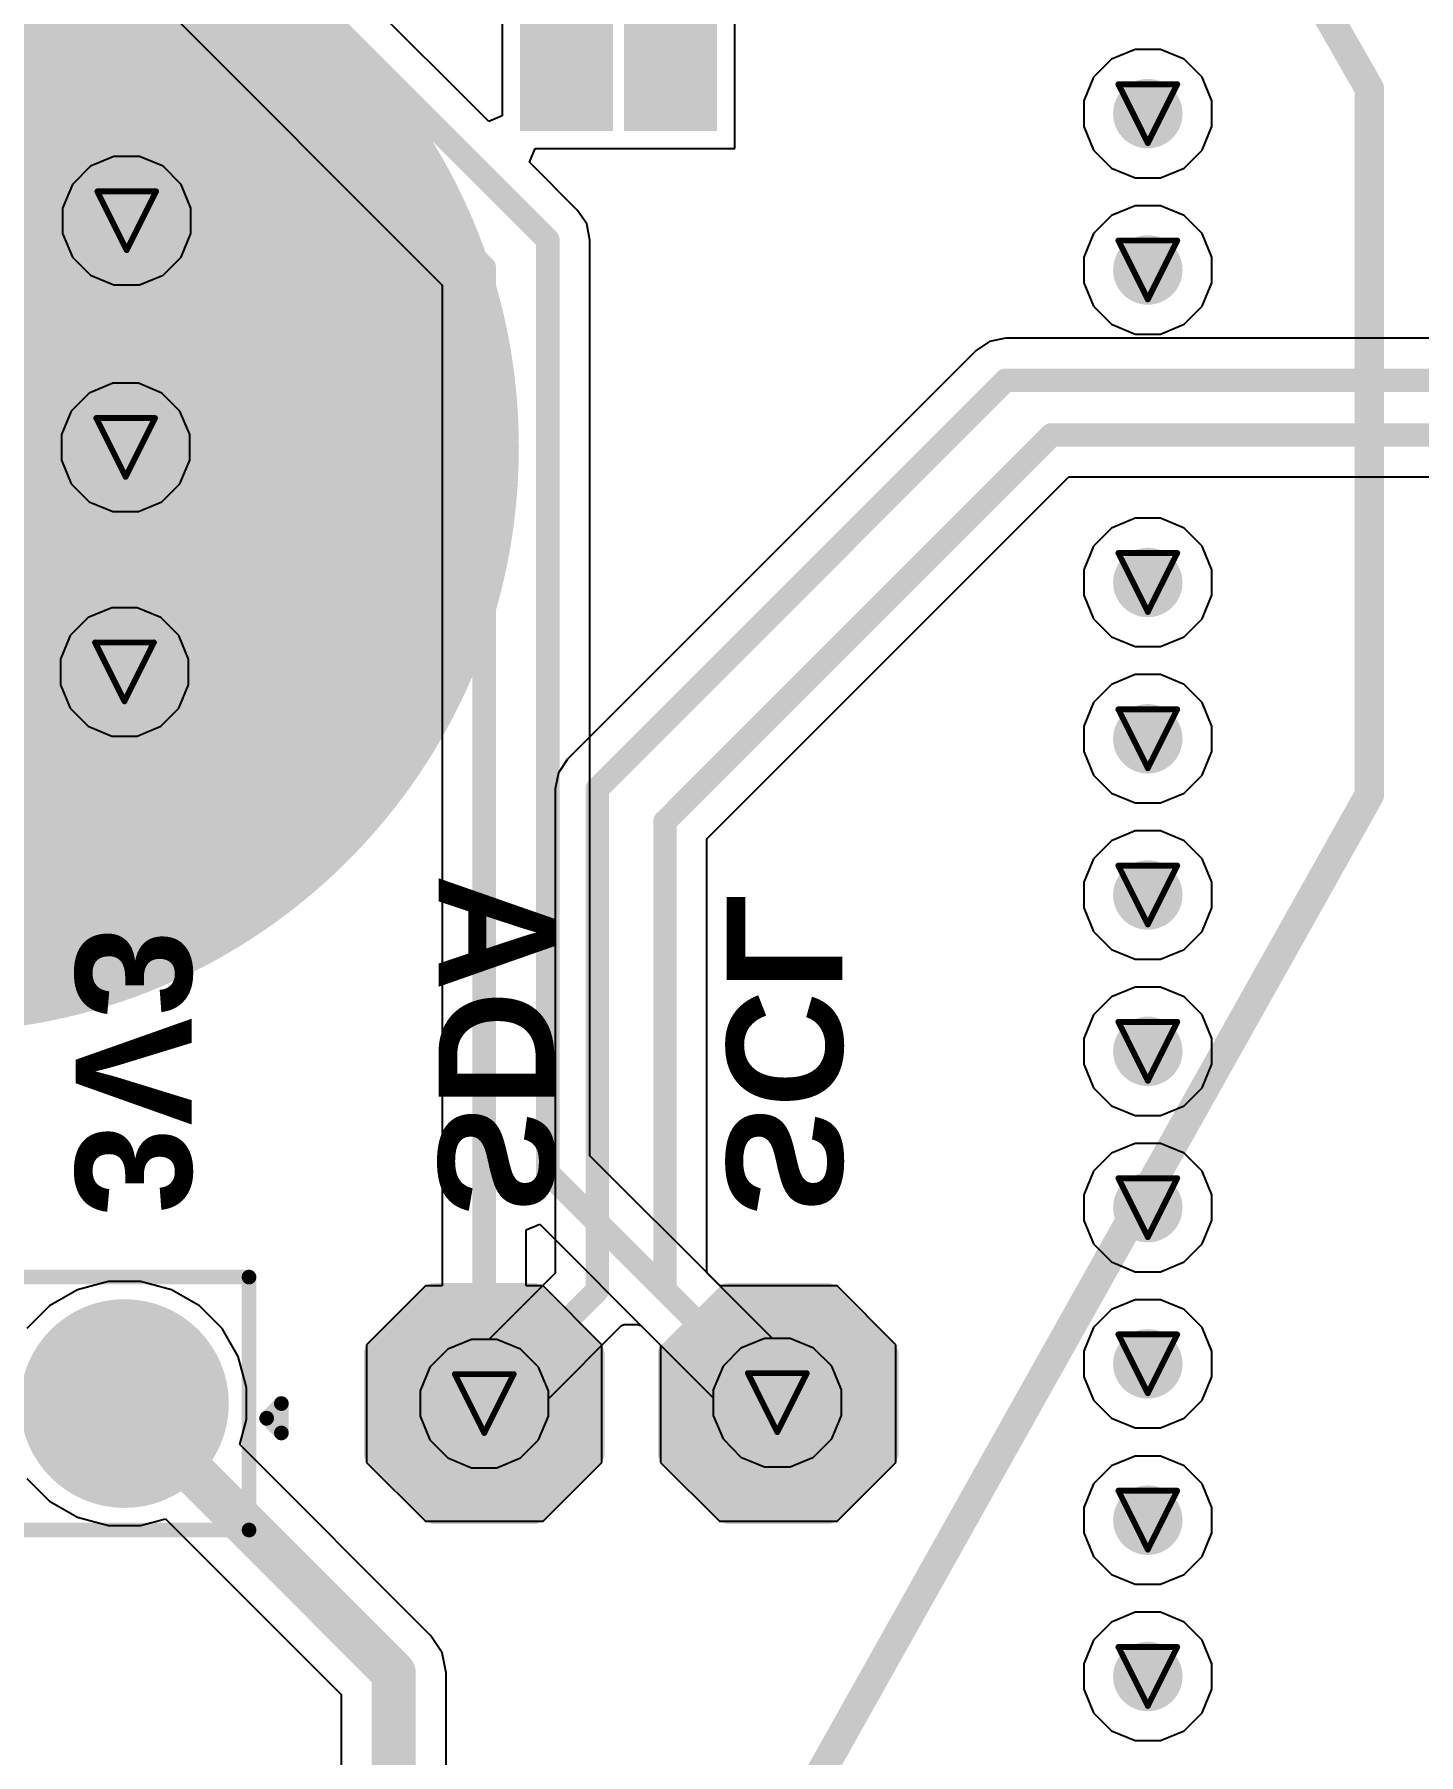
# Model space of a CAD drawing. Header units: inches. Extents: x -9 to 171, y -50 to 39.
# Drawn here: x 12.62 to 24.57, y -35.1 to -20.25 of the extents above; entities that cross this region are included whole.
import ezdxf

# ---------------------------------------------------------------- set-up
doc = ezdxf.new("R2010")
doc.units = ezdxf.units.IN
for name, color, linetype in [('Board Outline', 216, 'Continuous'), ('Bottom Layer', 5, 'Continuous'), ('Bottom Overlay', 54, 'Continuous'), ('Bottom Paste', 16, 'Continuous'), ('Bottom Solder', 6, 'Continuous'), ('Drill Drawing', 1, 'Continuous'), ('GND', 76, 'Continuous'), ('PWR', 16, 'Continuous'), ('Top Layer', 1, 'Continuous'), ('Top Overlay', 2, 'Continuous'), ('Top Solder', 216, 'Continuous'), ('Via Holes', 16, 'Continuous')]:
    doc.layers.add(name, color=color, linetype=linetype)
doc.styles.add('Arial_Bold', font='', dxfattribs={"height": 0.2})
doc.styles.get('Arial_Bold').set_extended_font_data('Arial', bold=True)

# ---------------------------------------------------------------- blocks, each defined once
blk = doc.blocks.new('MY_2477_02_2')
at = {"layer": 'Top Layer'}
h = blk.add_hatch(color=1, dxfattribs=at)
edge = h.paths.add_edge_path()
edge.add_arc((-0.2, 0.087), 5, 0, 360)
at = {"layer": 'Top Solder'}
h = blk.add_hatch(color=216, dxfattribs=at)
edge = h.paths.add_edge_path()
edge.add_arc((-0.2, 0.087), 5.051, 0, 360)
at = {"layer": 'Top Overlay', "const_width": 0.254}
for points in [[(-13, -6.812), (-3.2, -12.312)], [(12.5, -6.812), (2.9, -12.312)], [(-3.2, -12.312), (2.9, -12.312)]]:
    blk.add_lwpolyline(points, dxfattribs=at)
at = {"layer": 'Top Overlay', "const_width": 0.127}
for points in [[(-3.264, -12.312, 1), (-3.137, -12.312, 1)], [(-3.264, -12.312, 1), (-3.137, -12.312, 1)], [(2.836, -12.312, 1), (2.963, -12.312, 1)], [(2.836, -12.312, 1), (2.963, -12.312, 1)]]:
    blk.add_lwpolyline(points, format="xyb", close=True, dxfattribs=at)
blk = doc.blocks.new('MC_146__B_8')
at = {"layer": 'Bottom Layer'}
for points in [[(-3.75, 0.75), (-2.55, 0.75), (-2.55, 0.15), (-3.75, 0.15)], [(2.55, 0.75), (3.75, 0.75), (3.75, 0.15), (2.55, 0.15)], [(-3.75, -0.15), (-2.55, -0.15), (-2.55, -0.75), (-3.75, -0.75)], [(2.55, -0.15), (3.75, -0.15), (3.75, -0.75), (2.55, -0.75)]]:
    blk.add_hatch(color=5, dxfattribs=at).paths.add_polyline_path(points)
at = {"layer": 'Bottom Paste'}
for points in [[(-3.75, 0.75), (-2.55, 0.75), (-2.55, 0.15), (-3.75, 0.15)], [(2.55, 0.75), (3.75, 0.75), (3.75, 0.15), (2.55, 0.15)], [(-3.75, -0.15), (-2.55, -0.15), (-2.55, -0.75), (-3.75, -0.75)], [(2.55, -0.15), (3.75, -0.15), (3.75, -0.75), (2.55, -0.75)]]:
    blk.add_hatch(color=16, dxfattribs=at).paths.add_polyline_path(points)
at = {"layer": 'Bottom Solder'}
for points in [[(-3.852, 0.852), (-2.448, 0.852), (-2.448, 0.048), (-3.852, 0.048)], [(2.448, 0.852), (3.852, 0.852), (3.852, 0.048), (2.448, 0.048)], [(-3.852, -0.048), (-2.448, -0.048), (-2.448, -0.852), (-3.852, -0.852)], [(2.448, -0.048), (3.852, -0.048), (3.852, -0.852), (2.448, -0.852)]]:
    blk.add_hatch(color=6, dxfattribs=at).paths.add_polyline_path(points)
at = {"layer": 'Bottom Overlay', "const_width": 0.127}
for points in [[(2.311, 0.813), (-2.311, 0.813)], [(-3.886, 0.406), (-4.013, 0.533)], [(-4.013, 0.279), (-4.013, 0.533)], [(-4.013, 0.279), (-3.886, 0.406)], [(2.311, -0.813), (-2.311, -0.813)]]:
    blk.add_lwpolyline(points, dxfattribs=at)
at = {"layer": 'Bottom Overlay', "const_width": 0.0635}
for points in [[(-2.343, 0.813, 1), (-2.28, 0.813, 1)], [(2.28, 0.813, 1), (2.343, 0.813, 1)], [(-4.045, 0.533, 1), (-3.981, 0.533, 1)], [(-4.045, 0.533, 1), (-3.981, 0.533, 1)], [(-3.918, 0.406, 1), (-3.854, 0.406, 1)], [(-3.918, 0.406, 1), (-3.854, 0.406, 1)], [(-4.045, 0.279, 1), (-3.981, 0.279, 1)], [(-4.045, 0.279, 1), (-3.981, 0.279, 1)], [(-2.343, -0.813, 1), (-2.28, -0.813, 1)], [(2.28, -0.813, 1), (2.343, -0.813, 1)]]:
    blk.add_lwpolyline(points, format="xyb", close=True, dxfattribs=at)
blk = doc.blocks.new('T__________B_12')
at = {"layer": 'Bottom Layer'}
blk.add_hatch(color=5, dxfattribs=at).paths.add_polyline_path([(0.381, 0.762), (-0.381, 0.762), (-0.762, 0.381), (-0.762, -0.381), (-0.381, -0.762), (0.381, -0.762), (0.762, -0.381), (0.762, 0.381)])
at = {"layer": 'Bottom Paste'}
blk.add_hatch(color=16, dxfattribs=at).paths.add_polyline_path([(0.381, 0.762), (-0.381, 0.762), (-0.762, 0.381), (-0.762, -0.381), (-0.381, -0.762), (0.381, -0.762), (0.762, -0.381), (0.762, 0.381)])
at = {"layer": 'Bottom Solder'}
blk.add_hatch(color=6, dxfattribs=at).paths.add_polyline_path([(0.432, 0.864), (-0.432, 0.864), (-0.864, 0.432), (-0.864, -0.432), (-0.432, -0.864), (0.432, -0.864), (0.864, -0.432), (0.864, 0.432)])
at = {"layer": 'Bottom Overlay', "const_width": 0.2}
for points in [[(-0.94, 0.432), (-0.432, 0.94)], [(0.432, 0.94), (-0.432, 0.94)], [(0.94, 0.432), (0.432, 0.94)], [(-0.94, -0.432), (-0.94, 0.432)], [(0.94, -0.432), (0.94, 0.432)], [(-0.432, -0.94), (-0.94, -0.432)], [(0.432, -0.94), (0.94, -0.432)], [(0.432, -0.94), (-0.432, -0.94)]]:
    blk.add_lwpolyline(points, dxfattribs=at)
at = {"layer": 'Bottom Overlay', "const_width": 0.1}
for points in [[(-0.482, 0.94, 1), (-0.382, 0.94, 1)], [(-0.482, 0.94, 1), (-0.382, 0.94, 1)], [(0.382, 0.94, 1), (0.482, 0.94, 1)], [(0.382, 0.94, 1), (0.482, 0.94, 1)], [(-0.99, 0.432, 1), (-0.89, 0.432, 1)], [(-0.99, 0.432, 1), (-0.89, 0.432, 1)], [(0.89, 0.432, 1), (0.99, 0.432, 1)], [(0.89, 0.432, 1), (0.99, 0.432, 1)], [(-0.99, -0.432, 1), (-0.89, -0.432, 1)], [(-0.99, -0.432, 1), (-0.89, -0.432, 1)], [(0.89, -0.432, 1), (0.99, -0.432, 1)], [(0.89, -0.432, 1), (0.99, -0.432, 1)], [(-0.482, -0.94, 1), (-0.382, -0.94, 1)], [(-0.482, -0.94, 1), (-0.382, -0.94, 1)], [(0.382, -0.94, 1), (0.482, -0.94, 1)], [(0.382, -0.94, 1), (0.482, -0.94, 1)]]:
    blk.add_lwpolyline(points, format="xyb", close=True, dxfattribs=at)
blk = doc.blocks.new('T__________B_13')
at = {"layer": 'Bottom Layer'}
blk.add_hatch(color=5, dxfattribs=at).paths.add_polyline_path([(0.381, 0.762), (-0.381, 0.762), (-0.762, 0.381), (-0.762, -0.381), (-0.381, -0.762), (0.381, -0.762), (0.762, -0.381), (0.762, 0.381)])
at = {"layer": 'Bottom Paste'}
blk.add_hatch(color=16, dxfattribs=at).paths.add_polyline_path([(0.381, 0.762), (-0.381, 0.762), (-0.762, 0.381), (-0.762, -0.381), (-0.381, -0.762), (0.381, -0.762), (0.762, -0.381), (0.762, 0.381)])
at = {"layer": 'Bottom Solder'}
blk.add_hatch(color=6, dxfattribs=at).paths.add_polyline_path([(0.432, 0.864), (-0.432, 0.864), (-0.864, 0.432), (-0.864, -0.432), (-0.432, -0.864), (0.432, -0.864), (0.864, -0.432), (0.864, 0.432)])
at = {"layer": 'Bottom Overlay', "const_width": 0.2}
for points in [[(-0.94, 0.432), (-0.432, 0.94)], [(0.432, 0.94), (-0.432, 0.94)], [(0.94, 0.432), (0.432, 0.94)], [(-0.94, -0.432), (-0.94, 0.432)], [(0.94, -0.432), (0.94, 0.432)], [(-0.432, -0.94), (-0.94, -0.432)], [(0.432, -0.94), (0.94, -0.432)], [(0.432, -0.94), (-0.432, -0.94)]]:
    blk.add_lwpolyline(points, dxfattribs=at)
at = {"layer": 'Bottom Overlay', "const_width": 0.1}
for points in [[(-0.482, 0.94, 1), (-0.382, 0.94, 1)], [(-0.482, 0.94, 1), (-0.382, 0.94, 1)], [(0.382, 0.94, 1), (0.482, 0.94, 1)], [(0.382, 0.94, 1), (0.482, 0.94, 1)], [(-0.99, 0.432, 1), (-0.89, 0.432, 1)], [(-0.99, 0.432, 1), (-0.89, 0.432, 1)], [(0.89, 0.432, 1), (0.99, 0.432, 1)], [(0.89, 0.432, 1), (0.99, 0.432, 1)], [(-0.99, -0.432, 1), (-0.89, -0.432, 1)], [(-0.99, -0.432, 1), (-0.89, -0.432, 1)], [(0.89, -0.432, 1), (0.99, -0.432, 1)], [(0.89, -0.432, 1), (0.99, -0.432, 1)], [(-0.482, -0.94, 1), (-0.382, -0.94, 1)], [(-0.482, -0.94, 1), (-0.382, -0.94, 1)], [(0.382, -0.94, 1), (0.482, -0.94, 1)], [(0.382, -0.94, 1), (0.482, -0.94, 1)]]:
    blk.add_lwpolyline(points, format="xyb", close=True, dxfattribs=at)
blk = doc.blocks.new('P____4_P___B_19')
at = {"layer": 'Bottom Layer'}
h = blk.add_hatch(color=5, dxfattribs=at)
edge = h.paths.add_edge_path()
edge.add_arc((-3.75, 0), 0.8, 0, 360)
h = blk.add_hatch(color=5, dxfattribs=at)
edge = h.paths.add_edge_path()
edge.add_arc((-1.25, 0), 0.8, 0, 360)
h = blk.add_hatch(color=5, dxfattribs=at)
edge = h.paths.add_edge_path()
edge.add_arc((1.25, 0), 0.8, 0, 360)
h = blk.add_hatch(color=5, dxfattribs=at)
edge = h.paths.add_edge_path()
edge.add_arc((3.75, 0), 0.8, 0, 360)
at = {"layer": 'Bottom Paste'}
h = blk.add_hatch(color=16, dxfattribs=at)
edge = h.paths.add_edge_path()
edge.add_arc((-3.75, 0), 0.8, 0, 360)
h = blk.add_hatch(color=16, dxfattribs=at)
edge = h.paths.add_edge_path()
edge.add_arc((-1.25, 0), 0.8, 0, 360)
h = blk.add_hatch(color=16, dxfattribs=at)
edge = h.paths.add_edge_path()
edge.add_arc((1.25, 0), 0.8, 0, 360)
h = blk.add_hatch(color=16, dxfattribs=at)
edge = h.paths.add_edge_path()
edge.add_arc((3.75, 0), 0.8, 0, 360)
at = {"layer": 'Bottom Solder'}
h = blk.add_hatch(color=6, dxfattribs=at)
edge = h.paths.add_edge_path()
edge.add_arc((-3.75, 0), 0.9016, 0, 360)
h = blk.add_hatch(color=6, dxfattribs=at)
edge = h.paths.add_edge_path()
edge.add_arc((-1.25, 0), 0.9016, 0, 360)
h = blk.add_hatch(color=6, dxfattribs=at)
edge = h.paths.add_edge_path()
edge.add_arc((1.25, 0), 0.9016, 0, 360)
h = blk.add_hatch(color=6, dxfattribs=at)
edge = h.paths.add_edge_path()
edge.add_arc((3.75, 0), 0.9016, 0, 360)
at = {"layer": 'Bottom Overlay', "const_width": 0.127}
for points in [[(4.826, 1.0922), (-4.826, 1.0922)], [(-4.826, 1.0922), (-4.826, -1.0922)], [(4.826, 1.0922), (4.826, -1.0922)], [(-4.9784, 0.127), (-5.1054, 0.254)], [(-5.1054, 0.254), (-5.1054, 0)], [(-4.9784, 0.127), (-5.1054, 0)], [(4.826, -1.0922), (-4.826, -1.0922)]]:
    blk.add_lwpolyline(points, dxfattribs=at)
at = {"layer": 'Bottom Overlay', "const_width": 0.0635}
for points in [[(-4.85775, 1.0922, 1), (-4.79425, 1.0922, 1)], [(-4.85775, 1.0922, 1), (-4.79425, 1.0922, 1)], [(4.79425, 1.0922, 1), (4.85775, 1.0922, 1)], [(4.79425, 1.0922, 1), (4.85775, 1.0922, 1)], [(-5.13715, 0.254, 1), (-5.07365, 0.254, 1)], [(-5.13715, 0.254, 1), (-5.07365, 0.254, 1)], [(-5.01015, 0.127, 1), (-4.94665, 0.127, 1)], [(-5.01015, 0.127, 1), (-4.94665, 0.127, 1)], [(-5.13715, 0, 1), (-5.07365, 0, 1)], [(-5.13715, 0, 1), (-5.07365, 0, 1)], [(-4.85775, -1.0922, 1), (-4.79425, -1.0922, 1)], [(-4.85775, -1.0922, 1), (-4.79425, -1.0922, 1)], [(4.79425, -1.0922, 1), (4.85775, -1.0922, 1)], [(4.79425, -1.0922, 1), (4.85775, -1.0922, 1)]]:
    blk.add_lwpolyline(points, format="xyb", close=True, dxfattribs=at)

msp = doc.modelspace()

# ---------------------------------------------------------------- hatches: boundary and pattern name
at = {"layer": 'Bottom Layer'}
h = msp.add_hatch(color=5, dxfattribs=at)
edge = h.paths.add_edge_path()
edge.add_arc((22.235, -20.933), 0.3, 0, 360)
h = msp.add_hatch(color=5, dxfattribs=at)
edge = h.paths.add_edge_path()
edge.add_arc((13.413, -21.858), 0.3, 0, 360)
h = msp.add_hatch(color=5, dxfattribs=at)
edge = h.paths.add_edge_path()
edge.add_arc((22.235, -22.283), 0.3, 0, 360)
h = msp.add_hatch(color=5, dxfattribs=at)
edge = h.paths.add_edge_path()
edge.add_arc((13.404, -23.816), 0.3, 0, 360)
h = msp.add_hatch(color=5, dxfattribs=at)
edge = h.paths.add_edge_path()
edge.add_arc((22.235, -24.982), 0.3, 0, 360)
h = msp.add_hatch(color=5, dxfattribs=at)
edge = h.paths.add_edge_path()
edge.add_arc((13.394, -25.754), 0.3, 0, 360)
h = msp.add_hatch(color=5, dxfattribs=at)
edge = h.paths.add_edge_path()
edge.add_arc((22.235, -26.332), 0.3, 0, 360)
h = msp.add_hatch(color=5, dxfattribs=at)
edge = h.paths.add_edge_path()
edge.add_arc((22.235, -27.681), 0.3, 0, 360)
h = msp.add_hatch(color=5, dxfattribs=at)
edge = h.paths.add_edge_path()
edge.add_arc((22.235, -29.031), 0.3, 0, 360)
h = msp.add_hatch(color=5, dxfattribs=at)
edge = h.paths.add_edge_path()
edge.add_arc((22.235, -30.381), 0.3, 0, 360)
h = msp.add_hatch(color=5, dxfattribs=at)
edge = h.paths.add_edge_path()
edge.add_arc((22.235, -31.73), 0.3, 0, 360)
h = msp.add_hatch(color=5, dxfattribs=at)
edge = h.paths.add_edge_path()
edge.add_arc((16.502, -32.073), 0.3, 0, 360)
h = msp.add_hatch(color=5, dxfattribs=at)
edge = h.paths.add_edge_path()
edge.add_arc((19.034, -32.065), 0.3, 0, 360)
h = msp.add_hatch(color=5, dxfattribs=at)
edge = h.paths.add_edge_path()
edge.add_arc((22.235, -33.08), 0.3, 0, 360)
h = msp.add_hatch(color=5, dxfattribs=at)
edge = h.paths.add_edge_path()
edge.add_arc((22.235, -34.43), 0.3, 0, 360)
at = {"layer": 'GND'}
h = msp.add_hatch(color=76, dxfattribs=at)
edge = h.paths.add_edge_path()
edge.add_arc((22.235, -20.933), 0.3, 0, 360)
h = msp.add_hatch(color=76, dxfattribs=at)
edge = h.paths.add_edge_path()
edge.add_arc((13.413, -21.858), 0.3, 0, 360)
h = msp.add_hatch(color=76, dxfattribs=at)
edge = h.paths.add_edge_path()
edge.add_arc((22.235, -22.283), 0.3, 0, 360)
h = msp.add_hatch(color=76, dxfattribs=at)
edge = h.paths.add_edge_path()
edge.add_arc((13.404, -23.816), 0.3, 0, 360)
h = msp.add_hatch(color=76, dxfattribs=at)
edge = h.paths.add_edge_path()
edge.add_arc((22.235, -24.982), 0.3, 0, 360)
h = msp.add_hatch(color=76, dxfattribs=at)
edge = h.paths.add_edge_path()
edge.add_arc((13.394, -25.754), 0.3, 0, 360)
h = msp.add_hatch(color=76, dxfattribs=at)
edge = h.paths.add_edge_path()
edge.add_arc((22.235, -26.332), 0.3, 0, 360)
h = msp.add_hatch(color=76, dxfattribs=at)
edge = h.paths.add_edge_path()
edge.add_arc((22.235, -27.681), 0.3, 0, 360)
h = msp.add_hatch(color=76, dxfattribs=at)
edge = h.paths.add_edge_path()
edge.add_arc((22.235, -29.031), 0.3, 0, 360)
h = msp.add_hatch(color=76, dxfattribs=at)
edge = h.paths.add_edge_path()
edge.add_arc((22.235, -30.381), 0.3, 0, 360)
h = msp.add_hatch(color=76, dxfattribs=at)
edge = h.paths.add_edge_path()
edge.add_arc((22.235, -31.73), 0.3, 0, 360)
h = msp.add_hatch(color=76, dxfattribs=at)
edge = h.paths.add_edge_path()
edge.add_arc((16.502, -32.073), 0.3, 0, 360)
h = msp.add_hatch(color=76, dxfattribs=at)
edge = h.paths.add_edge_path()
edge.add_arc((19.034, -32.065), 0.3, 0, 360)
h = msp.add_hatch(color=76, dxfattribs=at)
edge = h.paths.add_edge_path()
edge.add_arc((22.235, -33.08), 0.3, 0, 360)
h = msp.add_hatch(color=76, dxfattribs=at)
edge = h.paths.add_edge_path()
edge.add_arc((22.235, -34.43), 0.3, 0, 360)
at = {"layer": 'PWR'}
h = msp.add_hatch(color=16, dxfattribs=at)
edge = h.paths.add_edge_path()
edge.add_arc((22.235, -20.933), 0.3, 0, 360)
h = msp.add_hatch(color=16, dxfattribs=at)
edge = h.paths.add_edge_path()
edge.add_arc((13.413, -21.858), 0.3, 0, 360)
h = msp.add_hatch(color=16, dxfattribs=at)
edge = h.paths.add_edge_path()
edge.add_arc((22.235, -22.283), 0.3, 0, 360)
h = msp.add_hatch(color=16, dxfattribs=at)
edge = h.paths.add_edge_path()
edge.add_arc((13.404, -23.816), 0.3, 0, 360)
h = msp.add_hatch(color=16, dxfattribs=at)
edge = h.paths.add_edge_path()
edge.add_arc((22.235, -24.982), 0.3, 0, 360)
h = msp.add_hatch(color=16, dxfattribs=at)
edge = h.paths.add_edge_path()
edge.add_arc((13.394, -25.754), 0.3, 0, 360)
h = msp.add_hatch(color=16, dxfattribs=at)
edge = h.paths.add_edge_path()
edge.add_arc((22.235, -26.332), 0.3, 0, 360)
h = msp.add_hatch(color=16, dxfattribs=at)
edge = h.paths.add_edge_path()
edge.add_arc((22.235, -27.681), 0.3, 0, 360)
h = msp.add_hatch(color=16, dxfattribs=at)
edge = h.paths.add_edge_path()
edge.add_arc((22.235, -29.031), 0.3, 0, 360)
h = msp.add_hatch(color=16, dxfattribs=at)
edge = h.paths.add_edge_path()
edge.add_arc((22.235, -30.381), 0.3, 0, 360)
h = msp.add_hatch(color=16, dxfattribs=at)
edge = h.paths.add_edge_path()
edge.add_arc((22.235, -31.73), 0.3, 0, 360)
h = msp.add_hatch(color=16, dxfattribs=at)
edge = h.paths.add_edge_path()
edge.add_arc((16.502, -32.073), 0.3, 0, 360)
h = msp.add_hatch(color=16, dxfattribs=at)
edge = h.paths.add_edge_path()
edge.add_arc((19.034, -32.065), 0.3, 0, 360)
h = msp.add_hatch(color=16, dxfattribs=at)
edge = h.paths.add_edge_path()
edge.add_arc((22.235, -33.08), 0.3, 0, 360)
h = msp.add_hatch(color=16, dxfattribs=at)
edge = h.paths.add_edge_path()
edge.add_arc((22.235, -34.43), 0.3, 0, 360)
at = {"layer": 'Top Layer'}
h = msp.add_hatch(color=1, dxfattribs=at)
edge = h.paths.add_edge_path()
edge.add_arc((22.235, -20.933), 0.3, 0, 360)
h = msp.add_hatch(color=1, dxfattribs=at)
edge = h.paths.add_edge_path()
edge.add_arc((13.413, -21.858), 0.3, 0, 360)
h = msp.add_hatch(color=1, dxfattribs=at)
edge = h.paths.add_edge_path()
edge.add_arc((22.235, -22.283), 0.3, 0, 360)
h = msp.add_hatch(color=1, dxfattribs=at)
edge = h.paths.add_edge_path()
edge.add_arc((13.404, -23.816), 0.3, 0, 360)
h = msp.add_hatch(color=1, dxfattribs=at)
edge = h.paths.add_edge_path()
edge.add_arc((22.235, -24.982), 0.3, 0, 360)
h = msp.add_hatch(color=1, dxfattribs=at)
edge = h.paths.add_edge_path()
edge.add_arc((13.394, -25.754), 0.3, 0, 360)
h = msp.add_hatch(color=1, dxfattribs=at)
edge = h.paths.add_edge_path()
edge.add_arc((22.235, -26.332), 0.3, 0, 360)
h = msp.add_hatch(color=1, dxfattribs=at)
edge = h.paths.add_edge_path()
edge.add_arc((22.235, -27.681), 0.3, 0, 360)
h = msp.add_hatch(color=1, dxfattribs=at)
edge = h.paths.add_edge_path()
edge.add_arc((22.235, -29.031), 0.3, 0, 360)
h = msp.add_hatch(color=1, dxfattribs=at)
edge = h.paths.add_edge_path()
edge.add_arc((22.235, -30.381), 0.3, 0, 360)
h = msp.add_hatch(color=1, dxfattribs=at)
edge = h.paths.add_edge_path()
edge.add_arc((22.235, -31.73), 0.3, 0, 360)
h = msp.add_hatch(color=1, dxfattribs=at)
edge = h.paths.add_edge_path()
edge.add_arc((16.502, -32.073), 0.3, 0, 360)
h = msp.add_hatch(color=1, dxfattribs=at)
edge = h.paths.add_edge_path()
edge.add_arc((19.034, -32.065), 0.3, 0, 360)
h = msp.add_hatch(color=1, dxfattribs=at)
edge = h.paths.add_edge_path()
edge.add_arc((22.235, -33.08), 0.3, 0, 360)
h = msp.add_hatch(color=1, dxfattribs=at)
edge = h.paths.add_edge_path()
edge.add_arc((22.235, -34.43), 0.3, 0, 360)
at = {"layer": 'Via Holes'}
h = msp.add_hatch(color=7, dxfattribs=at)
edge = h.paths.add_edge_path()
edge.add_arc((22.235, -20.933), 0.15, 0, 360)
h = msp.add_hatch(color=7, dxfattribs=at)
edge = h.paths.add_edge_path()
edge.add_arc((13.413, -21.858), 0.15, 0, 360)
h = msp.add_hatch(color=7, dxfattribs=at)
edge = h.paths.add_edge_path()
edge.add_arc((22.235, -22.283), 0.15, 0, 360)
h = msp.add_hatch(color=7, dxfattribs=at)
edge = h.paths.add_edge_path()
edge.add_arc((13.404, -23.816), 0.15, 0, 360)
h = msp.add_hatch(color=7, dxfattribs=at)
edge = h.paths.add_edge_path()
edge.add_arc((22.235, -24.982), 0.15, 0, 360)
h = msp.add_hatch(color=7, dxfattribs=at)
edge = h.paths.add_edge_path()
edge.add_arc((13.394, -25.754), 0.15, 0, 360)
h = msp.add_hatch(color=7, dxfattribs=at)
edge = h.paths.add_edge_path()
edge.add_arc((22.235, -26.332), 0.15, 0, 360)
h = msp.add_hatch(color=7, dxfattribs=at)
edge = h.paths.add_edge_path()
edge.add_arc((22.235, -27.681), 0.15, 0, 360)
h = msp.add_hatch(color=7, dxfattribs=at)
edge = h.paths.add_edge_path()
edge.add_arc((22.235, -29.031), 0.15, 0, 360)
h = msp.add_hatch(color=7, dxfattribs=at)
edge = h.paths.add_edge_path()
edge.add_arc((22.235, -30.381), 0.15, 0, 360)
h = msp.add_hatch(color=7, dxfattribs=at)
edge = h.paths.add_edge_path()
edge.add_arc((22.235, -31.73), 0.15, 0, 360)
h = msp.add_hatch(color=7, dxfattribs=at)
edge = h.paths.add_edge_path()
edge.add_arc((16.502, -32.073), 0.15, 0, 360)
h = msp.add_hatch(color=7, dxfattribs=at)
edge = h.paths.add_edge_path()
edge.add_arc((19.034, -32.065), 0.15, 0, 360)
h = msp.add_hatch(color=7, dxfattribs=at)
edge = h.paths.add_edge_path()
edge.add_arc((22.235, -33.08), 0.15, 0, 360)
h = msp.add_hatch(color=7, dxfattribs=at)
edge = h.paths.add_edge_path()
edge.add_arc((22.235, -34.43), 0.15, 0, 360)

# ---------------------------------------------------------------- linework, layer by layer
at = {"layer": 'Board Outline', "const_width": 0.254}
msp.add_lwpolyline([(21.357, -44.991, -0.835532), (-0.785, -6.641)], format="xyb", dxfattribs=at)
at = {"layer": 'Bottom Layer'}
for p, q in [((16.541, -21.001), (14.09, -18.55)), ((12.627, -18.9), (16.139, -22.413)), ((16.658, -19.527), (16.658, -20.952)), ((18.666, -21.235), (18.666, -19.527)), ((16.658, -20.952), (16.541, -21.001)), ((16.892, -21.352), (16.941, -21.235)), ((16.941, -21.235), (18.666, -21.235)), ((17.308, -21.769), (16.892, -21.352)), ((17.387, -21.886), (17.308, -21.769)), ((17.308, -21.769), (17.308, -21.769)), ((17.415, -22.025), (17.387, -21.886)), ((17.415, -29.933), (17.415, -22.025)), ((17.415, -22.025), (17.415, -22.025)), ((16.139, -22.413), (16.139, -31.057)), ((18.539, -31.057), (17.415, -29.933)), ((16.865, -30.574), (16.982, -30.525)), ((16.865, -31.057), (16.865, -30.574)), ((16.982, -30.525), (18.026, -31.57)), ((13.255, -31.019), (12.987, -31.091)), ((13.533, -31.019), (13.255, -31.019)), ((13.801, -31.091), (13.533, -31.019)), ((12.987, -31.091), (12.747, -31.229)), ((14.041, -31.229), (13.801, -31.091)), ((15.994, -31.057), (15.486, -31.565)), ((16.139, -31.057), (15.994, -31.057)), ((17.01, -31.057), (16.865, -31.057)), ((17.518, -31.565), (17.01, -31.057)), ((19.55, -31.057), (18.539, -31.057)), ((20.058, -31.565), (19.55, -31.057)), ((12.747, -31.229), (12.551, -31.426)), ((14.237, -31.426), (14.041, -31.229)), ((14.376, -31.666), (14.237, -31.426)), ((15.486, -31.565), (15.486, -32.581)), ((17.518, -32.581), (17.518, -31.565)), ((18.026, -31.57), (18.026, -32.581)), ((20.058, -32.581), (20.058, -31.565)), ((14.448, -31.934), (14.376, -31.666)), ((14.448, -32.212), (14.448, -31.934)), ((14.39, -32.428), (14.448, -32.212)), ((16.04, -34.078), (14.39, -32.428)), ((15.486, -32.581), (15.994, -33.089)), ((17.01, -33.089), (17.518, -32.581)), ((18.026, -32.581), (18.534, -33.089)), ((19.55, -33.089), (20.058, -32.581)), ((12.551, -32.72), (12.747, -32.916)), ((12.747, -32.916), (12.987, -33.055)), ((12.987, -33.055), (13.255, -33.127)), ((13.255, -33.127), (13.533, -33.127)), ((13.533, -33.127), (13.749, -33.069)), ((13.749, -33.069), (15.267, -34.587)), ((15.994, -33.089), (17.01, -33.089)), ((18.534, -33.089), (19.55, -33.089)), ((16.139, -34.225), (16.04, -34.078)), ((16.04, -34.078), (16.04, -34.078)), ((16.173, -34.399), (16.139, -34.225)), ((16.173, -35.801), (16.173, -34.399)), ((15.267, -34.587), (15.267, -35.801))]:
    msp.add_line(p, q, dxfattribs=at)
for points, const_width in [([(13.383, -18.356), (17.052, -22.025)], 0.203), ([(12.883, -18.644), (16.502, -22.263)], 0.203), ([(17.052, -30.083), (17.052, -22.025)], 0.203), ([(16.502, -32.073), (16.502, -22.263)], 0.203), ([(17.052, -30.083), (19.034, -32.065)], 0.203), ([(13.394, -32.073), (15.72, -34.399)], 0.381), ([(15.72, -36.131), (15.72, -34.399)], 0.381)]:
    msp.add_lwpolyline(points, dxfattribs=dict(at, const_width=const_width))
for points, const_width in [([(17.001, -22.025, 1), (17.103, -22.025, 1)], 0.102), ([(17.001, -22.025, 1), (17.103, -22.025, 1)], 0.102), ([(16.451, -22.263, 1), (16.553, -22.263, 1)], 0.102), ([(16.451, -22.263, 1), (16.553, -22.263, 1)], 0.102), ([(17.001, -30.083, 1), (17.103, -30.083, 1)], 0.102), ([(17.001, -30.083, 1), (17.103, -30.083, 1)], 0.102), ([(13.299, -32.073, 1), (13.489, -32.073, 1)], 0.191), ([(16.451, -32.073, 1), (16.553, -32.073, 1)], 0.102), ([(18.983, -32.065, 1), (19.085, -32.065, 1)], 0.102), ([(15.625, -34.399, 1), (15.815, -34.399, 1)], 0.191), ([(15.625, -34.399, 1), (15.815, -34.399, 1)], 0.191)]:
    msp.add_lwpolyline(points, format="xyb", close=True, dxfattribs=dict(at, const_width=const_width))
at = {"layer": 'Drill Drawing', "const_width": 0.0508}
for points in [[(21.981, -20.679), (22.489, -20.679)], [(21.981, -20.679), (22.235, -21.187)], [(22.235, -21.187), (22.489, -20.679)], [(13.159, -21.604), (13.667, -21.604)], [(13.159, -21.604), (13.413, -22.112)], [(13.413, -22.112), (13.667, -21.604)], [(21.981, -22.029), (22.489, -22.029)], [(21.981, -22.029), (22.235, -22.537)], [(22.235, -22.537), (22.489, -22.029)], [(13.15, -23.562), (13.658, -23.562)], [(13.15, -23.562), (13.404, -24.07)], [(13.404, -24.07), (13.658, -23.562)], [(21.981, -24.728), (22.489, -24.728)], [(21.981, -24.728), (22.235, -25.236)], [(22.235, -25.236), (22.489, -24.728)], [(13.14, -25.5), (13.648, -25.5)], [(13.14, -25.5), (13.394, -26.008)], [(13.394, -26.008), (13.648, -25.5)], [(21.981, -26.078), (22.489, -26.078)], [(21.981, -26.078), (22.235, -26.586)], [(22.235, -26.586), (22.489, -26.078)], [(21.981, -27.427), (22.489, -27.427)], [(21.981, -27.427), (22.235, -27.935)], [(22.235, -27.935), (22.489, -27.427)], [(21.981, -28.777), (22.489, -28.777)], [(21.981, -28.777), (22.235, -29.285)], [(22.235, -29.285), (22.489, -28.777)], [(21.981, -30.127), (22.489, -30.127)], [(21.981, -30.127), (22.235, -30.635)], [(22.235, -30.635), (22.489, -30.127)], [(21.981, -31.476), (22.489, -31.476)], [(21.981, -31.476), (22.235, -31.984)], [(22.235, -31.984), (22.489, -31.476)], [(18.78, -31.811), (19.288, -31.811)], [(18.78, -31.811), (19.034, -32.319)], [(19.034, -32.319), (19.288, -31.811)], [(16.248, -31.819), (16.756, -31.819)], [(16.248, -31.819), (16.502, -32.327)], [(16.502, -32.327), (16.756, -31.819)], [(21.981, -32.826), (22.489, -32.826)], [(21.981, -32.826), (22.235, -33.334)], [(22.235, -33.334), (22.489, -32.826)], [(21.981, -34.176), (22.489, -34.176)], [(21.981, -34.176), (22.235, -34.684)], [(22.235, -34.684), (22.489, -34.176)]]:
    msp.add_lwpolyline(points, dxfattribs=at)
at = {"layer": 'Drill Drawing', "const_width": 0.0254}
for points in [[(21.968, -20.679, 1), (21.994, -20.679, 1)], [(21.968, -20.679, 1), (21.994, -20.679, 1)], [(22.476, -20.679, 1), (22.502, -20.679, 1)], [(22.476, -20.679, 1), (22.502, -20.679, 1)], [(22.222, -21.187, 1), (22.248, -21.187, 1)], [(22.222, -21.187, 1), (22.248, -21.187, 1)], [(13.147, -21.604, 1), (13.172, -21.604, 1)], [(13.147, -21.604, 1), (13.172, -21.604, 1)], [(13.655, -21.604, 1), (13.68, -21.604, 1)], [(13.655, -21.604, 1), (13.68, -21.604, 1)], [(13.401, -22.112, 1), (13.426, -22.112, 1)], [(13.401, -22.112, 1), (13.426, -22.112, 1)], [(21.968, -22.029, 1), (21.994, -22.029, 1)], [(21.968, -22.029, 1), (21.994, -22.029, 1)], [(22.476, -22.029, 1), (22.502, -22.029, 1)], [(22.476, -22.029, 1), (22.502, -22.029, 1)], [(22.222, -22.537, 1), (22.248, -22.537, 1)], [(22.222, -22.537, 1), (22.248, -22.537, 1)], [(13.137, -23.562, 1), (13.162, -23.562, 1)], [(13.137, -23.562, 1), (13.162, -23.562, 1)], [(13.645, -23.562, 1), (13.67, -23.562, 1)], [(13.645, -23.562, 1), (13.67, -23.562, 1)], [(13.391, -24.07, 1), (13.416, -24.07, 1)], [(13.391, -24.07, 1), (13.416, -24.07, 1)], [(21.968, -24.728, 1), (21.994, -24.728, 1)], [(21.968, -24.728, 1), (21.994, -24.728, 1)], [(22.476, -24.728, 1), (22.502, -24.728, 1)], [(22.476, -24.728, 1), (22.502, -24.728, 1)], [(22.222, -25.236, 1), (22.248, -25.236, 1)], [(22.222, -25.236, 1), (22.248, -25.236, 1)], [(13.127, -25.5, 1), (13.153, -25.5, 1)], [(13.127, -25.5, 1), (13.153, -25.5, 1)], [(13.635, -25.5, 1), (13.661, -25.5, 1)], [(13.635, -25.5, 1), (13.661, -25.5, 1)], [(13.381, -26.008, 1), (13.407, -26.008, 1)], [(13.381, -26.008, 1), (13.407, -26.008, 1)], [(21.968, -26.078, 1), (21.994, -26.078, 1)], [(21.968, -26.078, 1), (21.994, -26.078, 1)], [(22.476, -26.078, 1), (22.502, -26.078, 1)], [(22.476, -26.078, 1), (22.502, -26.078, 1)], [(22.222, -26.586, 1), (22.248, -26.586, 1)], [(22.222, -26.586, 1), (22.248, -26.586, 1)], [(21.968, -27.427, 1), (21.994, -27.427, 1)], [(21.968, -27.427, 1), (21.994, -27.427, 1)], [(22.476, -27.427, 1), (22.502, -27.427, 1)], [(22.476, -27.427, 1), (22.502, -27.427, 1)], [(22.222, -27.935, 1), (22.248, -27.935, 1)], [(22.222, -27.935, 1), (22.248, -27.935, 1)], [(21.968, -28.777, 1), (21.994, -28.777, 1)], [(21.968, -28.777, 1), (21.994, -28.777, 1)], [(22.476, -28.777, 1), (22.502, -28.777, 1)], [(22.476, -28.777, 1), (22.502, -28.777, 1)], [(22.222, -29.285, 1), (22.248, -29.285, 1)], [(22.222, -29.285, 1), (22.248, -29.285, 1)], [(21.968, -30.127, 1), (21.994, -30.127, 1)], [(21.968, -30.127, 1), (21.994, -30.127, 1)], [(22.476, -30.127, 1), (22.502, -30.127, 1)], [(22.476, -30.127, 1), (22.502, -30.127, 1)], [(22.222, -30.635, 1), (22.248, -30.635, 1)], [(22.222, -30.635, 1), (22.248, -30.635, 1)], [(21.968, -31.476, 1), (21.994, -31.476, 1)], [(21.968, -31.476, 1), (21.994, -31.476, 1)], [(22.476, -31.476, 1), (22.502, -31.476, 1)], [(22.476, -31.476, 1), (22.502, -31.476, 1)], [(18.767, -31.811, 1), (18.793, -31.811, 1)], [(18.767, -31.811, 1), (18.793, -31.811, 1)], [(19.275, -31.811, 1), (19.301, -31.811, 1)], [(19.275, -31.811, 1), (19.301, -31.811, 1)], [(16.235, -31.819, 1), (16.261, -31.819, 1)], [(16.235, -31.819, 1), (16.261, -31.819, 1)], [(16.743, -31.819, 1), (16.769, -31.819, 1)], [(16.743, -31.819, 1), (16.769, -31.819, 1)], [(22.222, -31.984, 1), (22.248, -31.984, 1)], [(22.222, -31.984, 1), (22.248, -31.984, 1)], [(16.489, -32.327, 1), (16.515, -32.327, 1)], [(16.489, -32.327, 1), (16.515, -32.327, 1)], [(19.021, -32.319, 1), (19.047, -32.319, 1)], [(19.021, -32.319, 1), (19.047, -32.319, 1)], [(21.968, -32.826, 1), (21.994, -32.826, 1)], [(21.968, -32.826, 1), (21.994, -32.826, 1)], [(22.476, -32.826, 1), (22.502, -32.826, 1)], [(22.476, -32.826, 1), (22.502, -32.826, 1)], [(22.222, -33.334, 1), (22.248, -33.334, 1)], [(22.222, -33.334, 1), (22.248, -33.334, 1)], [(21.968, -34.176, 1), (21.994, -34.176, 1)], [(21.968, -34.176, 1), (21.994, -34.176, 1)], [(22.476, -34.176, 1), (22.502, -34.176, 1)], [(22.476, -34.176, 1), (22.502, -34.176, 1)], [(22.222, -34.684, 1), (22.248, -34.684, 1)], [(22.222, -34.684, 1), (22.248, -34.684, 1)]]:
    msp.add_lwpolyline(points, format="xyb", close=True, dxfattribs=at)
at = {"layer": 'GND'}
for p, q in [((16.188, -31.603), (16.032, -31.759)), ((16.392, -31.519), (16.188, -31.603)), ((16.612, -31.519), (16.392, -31.519)), ((16.816, -31.603), (16.612, -31.519)), ((16.972, -31.759), (16.816, -31.603)), ((18.72, -31.595), (18.565, -31.751)), ((18.924, -31.511), (18.72, -31.595)), ((19.144, -31.511), (18.924, -31.511)), ((19.348, -31.595), (19.144, -31.511)), ((19.504, -31.751), (19.348, -31.595)), ((16.032, -31.759), (15.948, -31.963)), ((17.056, -31.963), (16.972, -31.759)), ((18.565, -31.751), (18.48, -31.955)), ((19.588, -31.955), (19.504, -31.751)), ((15.948, -31.963), (15.948, -32.183)), ((17.056, -32.183), (17.056, -31.963)), ((18.48, -31.955), (18.48, -32.175)), ((19.588, -32.175), (19.588, -31.955)), ((15.948, -32.183), (16.032, -32.387)), ((16.972, -32.387), (17.056, -32.183)), ((18.48, -32.175), (18.565, -32.379)), ((19.504, -32.379), (19.588, -32.175)), ((18.565, -32.379), (18.72, -32.535)), ((19.348, -32.535), (19.504, -32.379)), ((16.032, -32.387), (16.188, -32.542)), ((16.816, -32.542), (16.972, -32.387)), ((16.188, -32.542), (16.392, -32.627)), ((16.392, -32.627), (16.612, -32.627)), ((16.612, -32.627), (16.816, -32.542)), ((18.72, -32.535), (18.924, -32.619)), ((18.924, -32.619), (19.144, -32.619)), ((19.144, -32.619), (19.348, -32.535))]:
    msp.add_line(p, q, dxfattribs=at)
at = {"layer": 'PWR'}
for p, q in [((21.921, -20.463), (21.765, -20.619)), ((22.125, -20.379), (21.921, -20.463)), ((22.345, -20.379), (22.125, -20.379)), ((22.549, -20.463), (22.345, -20.379)), ((22.705, -20.619), (22.549, -20.463)), ((21.765, -20.619), (21.681, -20.823)), ((22.789, -20.823), (22.705, -20.619)), ((21.681, -20.823), (21.681, -21.043)), ((22.789, -21.043), (22.789, -20.823)), ((21.681, -21.043), (21.765, -21.247)), ((22.705, -21.247), (22.789, -21.043)), ((13.099, -21.388), (12.944, -21.544)), ((13.303, -21.304), (13.099, -21.388)), ((13.523, -21.304), (13.303, -21.304)), ((13.727, -21.388), (13.523, -21.304)), ((13.883, -21.544), (13.727, -21.388)), ((21.765, -21.247), (21.921, -21.403)), ((22.549, -21.403), (22.705, -21.247)), ((21.921, -21.403), (22.125, -21.487)), ((22.125, -21.487), (22.345, -21.487)), ((22.345, -21.487), (22.549, -21.403)), ((12.944, -21.544), (12.859, -21.748)), ((13.967, -21.748), (13.883, -21.544)), ((12.859, -21.748), (12.859, -21.968)), ((13.967, -21.968), (13.967, -21.748)), ((21.921, -21.813), (21.765, -21.969)), ((22.125, -21.729), (21.921, -21.813)), ((22.345, -21.729), (22.125, -21.729)), ((22.549, -21.813), (22.345, -21.729)), ((22.705, -21.969), (22.549, -21.813)), ((12.859, -21.968), (12.944, -22.172)), ((13.883, -22.172), (13.967, -21.968)), ((21.765, -21.969), (21.681, -22.173)), ((22.789, -22.173), (22.705, -21.969)), ((12.944, -22.172), (13.099, -22.327)), ((13.727, -22.327), (13.883, -22.172)), ((21.681, -22.173), (21.681, -22.393)), ((22.789, -22.393), (22.789, -22.173)), ((13.099, -22.327), (13.303, -22.412)), ((13.303, -22.412), (13.523, -22.412)), ((13.523, -22.412), (13.727, -22.327)), ((21.681, -22.393), (21.765, -22.597)), ((22.705, -22.597), (22.789, -22.393)), ((21.765, -22.597), (21.921, -22.752)), ((22.549, -22.752), (22.705, -22.597)), ((21.921, -22.752), (22.125, -22.837)), ((22.125, -22.837), (22.345, -22.837)), ((22.345, -22.837), (22.549, -22.752)), ((13.293, -23.262), (13.09, -23.346)), ((13.514, -23.262), (13.293, -23.262)), ((13.717, -23.346), (13.514, -23.262)), ((13.09, -23.346), (12.934, -23.502)), ((13.873, -23.502), (13.717, -23.346)), ((12.934, -23.502), (12.85, -23.705)), ((13.958, -23.705), (13.873, -23.502)), ((12.85, -23.705), (12.85, -23.926)), ((13.958, -23.926), (13.958, -23.705)), ((12.85, -23.926), (12.934, -24.13)), ((13.873, -24.13), (13.958, -23.926)), ((12.934, -24.13), (13.09, -24.285)), ((13.717, -24.285), (13.873, -24.13)), ((13.09, -24.285), (13.293, -24.37)), ((13.514, -24.37), (13.717, -24.285)), ((13.293, -24.37), (13.514, -24.37)), ((22.125, -24.428), (21.921, -24.512)), ((22.345, -24.428), (22.125, -24.428)), ((22.549, -24.512), (22.345, -24.428)), ((21.921, -24.512), (21.765, -24.668)), ((22.705, -24.668), (22.549, -24.512)), ((21.765, -24.668), (21.681, -24.872)), ((22.789, -24.872), (22.705, -24.668)), ((21.681, -24.872), (21.681, -25.092)), ((22.789, -25.092), (22.789, -24.872)), ((21.681, -25.092), (21.765, -25.296)), ((22.705, -25.296), (22.789, -25.092)), ((13.284, -25.2), (13.08, -25.285)), ((13.504, -25.2), (13.284, -25.2)), ((13.708, -25.285), (13.504, -25.2)), ((13.08, -25.285), (12.924, -25.441)), ((13.864, -25.441), (13.708, -25.285)), ((21.765, -25.296), (21.921, -25.452)), ((22.549, -25.452), (22.705, -25.296)), ((12.924, -25.441), (12.84, -25.644)), ((13.948, -25.644), (13.864, -25.441)), ((21.921, -25.452), (22.125, -25.536)), ((22.125, -25.536), (22.345, -25.536)), ((22.345, -25.536), (22.549, -25.452)), ((12.84, -25.644), (12.84, -25.865)), ((13.948, -25.865), (13.948, -25.644)), ((22.125, -25.778), (21.921, -25.862)), ((22.345, -25.778), (22.125, -25.778)), ((22.549, -25.862), (22.345, -25.778)), ((12.84, -25.865), (12.924, -26.068)), ((13.864, -26.068), (13.948, -25.865)), ((21.921, -25.862), (21.765, -26.018)), ((22.705, -26.018), (22.549, -25.862)), ((12.924, -26.068), (13.08, -26.224)), ((13.708, -26.224), (13.864, -26.068)), ((21.765, -26.018), (21.681, -26.222)), ((22.789, -26.222), (22.705, -26.018)), ((13.08, -26.224), (13.284, -26.308)), ((13.504, -26.308), (13.708, -26.224)), ((21.681, -26.222), (21.681, -26.442)), ((22.789, -26.442), (22.789, -26.222)), ((13.284, -26.308), (13.504, -26.308)), ((21.681, -26.442), (21.765, -26.646)), ((22.705, -26.646), (22.789, -26.442)), ((21.765, -26.646), (21.921, -26.801)), ((22.549, -26.801), (22.705, -26.646)), ((21.921, -26.801), (22.125, -26.886)), ((22.125, -26.886), (22.345, -26.886)), ((22.345, -26.886), (22.549, -26.801)), ((22.125, -27.127), (21.921, -27.212)), ((22.345, -27.127), (22.125, -27.127)), ((22.549, -27.212), (22.345, -27.127)), ((21.921, -27.212), (21.765, -27.368)), ((22.705, -27.368), (22.549, -27.212)), ((21.765, -27.368), (21.681, -27.571)), ((22.789, -27.571), (22.705, -27.368)), ((21.681, -27.571), (21.681, -27.792)), ((22.789, -27.792), (22.789, -27.571)), ((21.681, -27.792), (21.765, -27.995)), ((22.705, -27.995), (22.789, -27.792)), ((21.765, -27.995), (21.921, -28.151)), ((22.549, -28.151), (22.705, -27.995)), ((21.921, -28.151), (22.125, -28.235)), ((22.345, -28.235), (22.549, -28.151)), ((22.125, -28.235), (22.345, -28.235)), ((22.125, -28.477), (21.921, -28.561)), ((22.345, -28.477), (22.125, -28.477)), ((22.549, -28.561), (22.345, -28.477)), ((21.921, -28.561), (21.765, -28.717)), ((22.705, -28.717), (22.549, -28.561)), ((21.765, -28.717), (21.681, -28.921)), ((22.789, -28.921), (22.705, -28.717)), ((21.681, -28.921), (21.681, -29.141)), ((22.789, -29.141), (22.789, -28.921)), ((21.681, -29.141), (21.765, -29.345)), ((22.705, -29.345), (22.789, -29.141)), ((21.765, -29.345), (21.921, -29.501)), ((22.549, -29.501), (22.705, -29.345)), ((21.921, -29.501), (22.125, -29.585)), ((22.345, -29.585), (22.549, -29.501)), ((22.125, -29.585), (22.345, -29.585)), ((22.125, -29.827), (21.921, -29.911)), ((22.345, -29.827), (22.125, -29.827)), ((22.549, -29.911), (22.345, -29.827)), ((21.921, -29.911), (21.765, -30.067)), ((22.705, -30.067), (22.549, -29.911)), ((21.765, -30.067), (21.681, -30.271)), ((22.789, -30.271), (22.705, -30.067)), ((21.681, -30.271), (21.681, -30.491)), ((22.789, -30.491), (22.789, -30.271)), ((21.681, -30.491), (21.765, -30.695)), ((22.705, -30.695), (22.789, -30.491)), ((21.765, -30.695), (21.921, -30.85)), ((22.549, -30.85), (22.705, -30.695)), ((21.921, -30.85), (22.125, -30.935)), ((22.345, -30.935), (22.549, -30.85)), ((22.125, -30.935), (22.345, -30.935)), ((22.125, -31.176), (21.921, -31.261)), ((22.345, -31.176), (22.125, -31.176)), ((22.549, -31.261), (22.345, -31.176)), ((21.921, -31.261), (21.765, -31.417)), ((22.705, -31.417), (22.549, -31.261)), ((21.765, -31.417), (21.681, -31.62)), ((22.789, -31.62), (22.705, -31.417)), ((16.188, -31.603), (16.032, -31.759)), ((16.392, -31.519), (16.188, -31.603)), ((16.612, -31.519), (16.392, -31.519)), ((16.816, -31.603), (16.612, -31.519)), ((16.972, -31.759), (16.816, -31.603)), ((18.72, -31.595), (18.565, -31.751)), ((18.924, -31.511), (18.72, -31.595)), ((19.144, -31.511), (18.924, -31.511)), ((19.348, -31.595), (19.144, -31.511)), ((19.504, -31.751), (19.348, -31.595)), ((21.681, -31.62), (21.681, -31.841)), ((22.789, -31.841), (22.789, -31.62)), ((16.032, -31.759), (15.948, -31.963)), ((17.056, -31.963), (16.972, -31.759)), ((18.565, -31.751), (18.48, -31.955)), ((19.588, -31.955), (19.504, -31.751)), ((21.681, -31.841), (21.765, -32.044)), ((22.705, -32.044), (22.789, -31.841)), ((15.948, -31.963), (15.948, -32.183)), ((17.056, -32.183), (17.056, -31.963)), ((18.48, -31.955), (18.48, -32.175)), ((19.588, -32.175), (19.588, -31.955)), ((21.765, -32.044), (21.921, -32.2)), ((22.549, -32.2), (22.705, -32.044)), ((15.948, -32.183), (16.032, -32.387)), ((16.972, -32.387), (17.056, -32.183)), ((18.48, -32.175), (18.565, -32.379)), ((19.504, -32.379), (19.588, -32.175)), ((21.921, -32.2), (22.125, -32.284)), ((22.345, -32.284), (22.549, -32.2)), ((18.565, -32.379), (18.72, -32.535)), ((19.348, -32.535), (19.504, -32.379)), ((22.125, -32.284), (22.345, -32.284)), ((16.032, -32.387), (16.188, -32.542)), ((16.816, -32.542), (16.972, -32.387)), ((22.125, -32.526), (21.921, -32.61)), ((22.345, -32.526), (22.125, -32.526)), ((22.549, -32.61), (22.345, -32.526)), ((16.188, -32.542), (16.392, -32.627)), ((16.392, -32.627), (16.612, -32.627)), ((16.612, -32.627), (16.816, -32.542)), ((18.72, -32.535), (18.924, -32.619)), ((18.924, -32.619), (19.144, -32.619)), ((19.144, -32.619), (19.348, -32.535)), ((21.921, -32.61), (21.765, -32.766)), ((22.705, -32.766), (22.549, -32.61)), ((21.765, -32.766), (21.681, -32.97)), ((22.789, -32.97), (22.705, -32.766)), ((21.681, -32.97), (21.681, -33.19)), ((22.789, -33.19), (22.789, -32.97)), ((21.681, -33.19), (21.765, -33.394)), ((22.705, -33.394), (22.789, -33.19)), ((21.765, -33.394), (21.921, -33.55)), ((22.549, -33.55), (22.705, -33.394)), ((21.921, -33.55), (22.125, -33.634)), ((22.345, -33.634), (22.549, -33.55)), ((22.125, -33.634), (22.345, -33.634)), ((21.921, -33.96), (21.765, -34.116)), ((22.125, -33.876), (21.921, -33.96)), ((22.345, -33.876), (22.125, -33.876)), ((22.549, -33.96), (22.345, -33.876)), ((22.705, -34.116), (22.549, -33.96)), ((21.765, -34.116), (21.681, -34.32)), ((22.789, -34.32), (22.705, -34.116)), ((21.681, -34.32), (21.681, -34.54)), ((22.789, -34.54), (22.789, -34.32)), ((21.681, -34.54), (21.765, -34.744)), ((22.705, -34.744), (22.789, -34.54)), ((21.765, -34.744), (21.921, -34.899)), ((22.549, -34.899), (22.705, -34.744)), ((21.921, -34.899), (22.125, -34.984)), ((22.345, -34.984), (22.549, -34.899)), ((22.125, -34.984), (22.345, -34.984))]:
    msp.add_line(p, q, dxfattribs=at)
at = {"layer": 'Top Layer'}
for p, q in [((21.007, -22.873), (20.868, -22.901)), ((26.697, -22.873), (21.007, -22.873)), ((21.007, -22.873), (21.007, -22.873)), ((20.751, -22.98), (17.222, -26.508)), ((20.868, -22.901), (20.751, -22.98)), ((20.751, -22.98), (20.751, -22.98)), ((18.426, -27.197), (21.553, -24.071)), ((21.553, -24.071), (28.364, -24.071)), ((17.222, -26.508), (17.144, -26.626)), ((17.144, -26.626), (17.116, -26.764)), ((17.116, -26.764), (17.116, -26.764)), ((17.116, -26.764), (17.116, -30.946)), ((18.426, -30.944), (18.426, -27.197)), ((17.116, -30.946), (16.543, -31.519)), ((18.993, -31.511), (18.426, -30.944)), ((17.056, -32.032), (17.687, -31.4)), ((17.687, -31.4), (17.71, -31.391)), ((17.71, -31.391), (17.831, -31.39)), ((17.831, -31.39), (17.856, -31.4)), ((17.856, -31.4), (18.48, -32.024)), ((16.188, -31.603), (16.032, -31.759)), ((16.392, -31.519), (16.188, -31.603)), ((16.543, -31.519), (16.392, -31.519)), ((19.144, -31.511), (18.993, -31.511)), ((19.348, -31.595), (19.144, -31.511)), ((19.504, -31.751), (19.348, -31.595)), ((16.032, -31.759), (15.948, -31.963)), ((19.588, -31.955), (19.504, -31.751)), ((15.948, -31.963), (15.948, -32.183)), ((17.056, -32.183), (17.056, -32.032)), ((18.48, -32.024), (18.48, -32.175)), ((19.588, -32.175), (19.588, -31.955)), ((15.948, -32.183), (16.032, -32.387)), ((16.972, -32.387), (17.056, -32.183)), ((18.48, -32.175), (18.565, -32.379)), ((19.504, -32.379), (19.588, -32.175)), ((18.565, -32.379), (18.72, -32.535)), ((19.348, -32.535), (19.504, -32.379)), ((16.032, -32.387), (16.188, -32.542)), ((16.816, -32.542), (16.972, -32.387)), ((16.188, -32.542), (16.392, -32.627)), ((16.392, -32.627), (16.612, -32.627)), ((16.612, -32.627), (16.816, -32.542)), ((18.72, -32.535), (18.924, -32.619)), ((18.924, -32.619), (19.144, -32.619)), ((19.144, -32.619), (19.348, -32.535))]:
    msp.add_line(p, q, dxfattribs=at)
at = {"layer": 'Top Layer', "const_width": 0.203}
for points in [[(17.479, -26.764), (21.007, -23.236)], [(21.007, -23.236), (31.01, -23.236)], [(18.064, -27.047), (21.403, -23.708)], [(21.403, -23.708), (31.312, -23.708)], [(17.479, -31.096), (17.479, -26.764)], [(18.064, -31.094), (18.064, -27.047)], [(16.502, -32.073), (17.479, -31.096)], [(18.064, -31.094), (19.034, -32.065)]]:
    msp.add_lwpolyline(points, dxfattribs=at)
at = {"layer": 'Top Layer', "const_width": 0.102}
for points in [[(20.956, -23.236, 1), (21.058, -23.236, 1)], [(20.956, -23.236, 1), (21.058, -23.236, 1)], [(21.352, -23.708, 1), (21.454, -23.708, 1)], [(21.352, -23.708, 1), (21.454, -23.708, 1)], [(17.428, -26.764, 1), (17.529, -26.764, 1)], [(17.428, -26.764, 1), (17.529, -26.764, 1)], [(18.013, -27.047, 1), (18.114, -27.047, 1)], [(18.013, -27.047, 1), (18.114, -27.047, 1)], [(17.428, -31.096, 1), (17.529, -31.096, 1)], [(17.428, -31.096, 1), (17.529, -31.096, 1)], [(18.013, -31.094, 1), (18.114, -31.094, 1)], [(18.013, -31.094, 1), (18.114, -31.094, 1)], [(16.451, -32.073, 1), (16.553, -32.073, 1)], [(18.983, -32.065, 1), (19.085, -32.065, 1)]]:
    msp.add_lwpolyline(points, format="xyb", close=True, dxfattribs=at)

# ---------------------------------------------------------------- block references
for name, p, rotation in [('MY_2477_02_2', (11.837, -23.616), 90), ('MC_146__B_8', (17.662, -17.231), 270), ('P____4_P___B_19', (9.644, -32.073), 180), ('T__________B_12', (16.502, -32.073), 270), ('T__________B_13', (19.042, -32.073), 270)]:
    msp.add_blockref(name, p, dxfattribs=dict(rotation=rotation))

# ---------------------------------------------------------------- texts
at = {"layer": 'Bottom Overlay', "style": 'Arial_Bold', "text_generation_flag": 2}
for s, p in [('SDA', (16.108, -30.449)), ('SCL', (18.597, -30.449)), ('3V3', (12.973, -30.449))]:
    msp.add_text(s, height=1, rotation=270, dxfattribs=at).set_placement(p)

doc.saveas('drawing.dxf')
